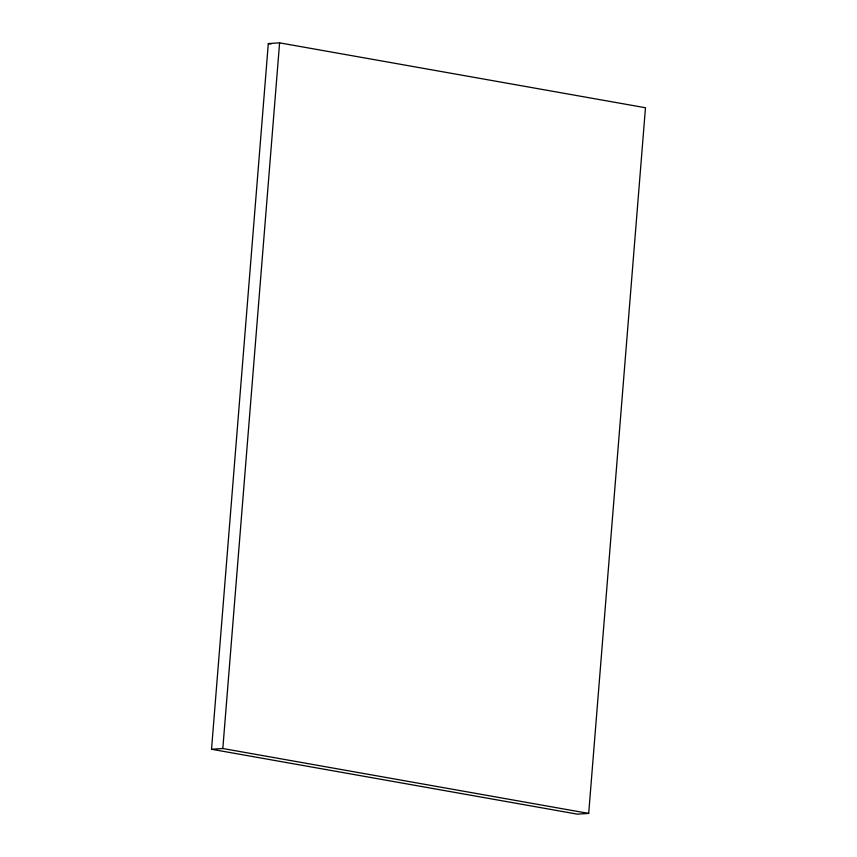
<?xml version="1.0" encoding="UTF-8"?>
<svg xmlns="http://www.w3.org/2000/svg" width="857" height="857" viewBox="0 0 857 857"><rect width="100%" height="100%" fill="white"/><g stroke="black" fill="none" stroke-linecap="round" stroke-linejoin="round"><path stroke-width="1.29" d="M211.529 749.254L268.305 43.589L279.596 42.85L645.471 107.746L588.695 813.411L577.404 814.15L211.529 749.254L222.82 748.515L588.695 813.411M222.82 748.515L279.596 42.85M268.305 43.589L270.941 44.061"/></g></svg>
